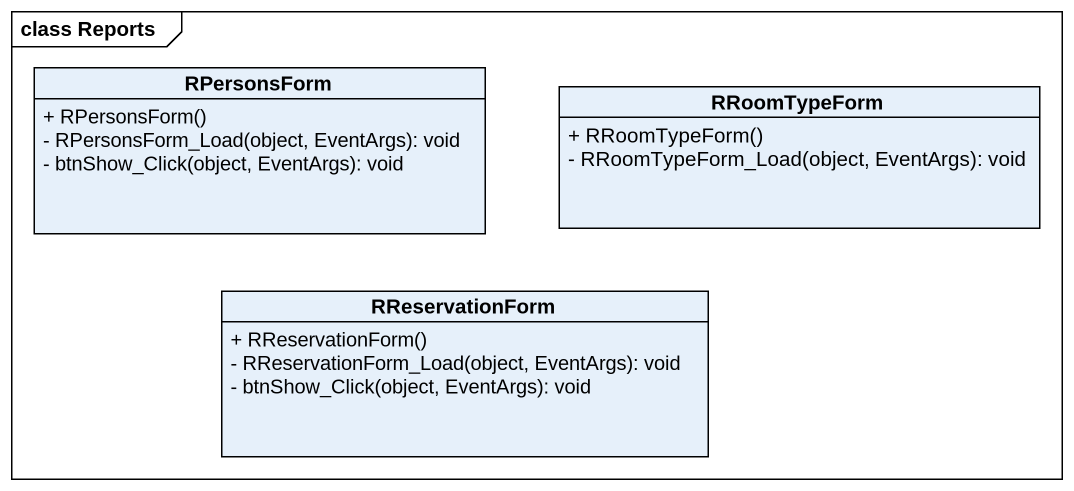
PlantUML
@startuml
mainframe class Reports
hide circle
hide empty members
skinparam classAttributeIconSize 0
class RPersonsForm {
  + RPersonsForm()
  - RPersonsForm_Load(object, EventArgs): void
  - btnShow_Click(object, EventArgs): void
}
class RRoomTypeForm {
  + RRoomTypeForm()
  - RRoomTypeForm_Load(object, EventArgs): void
}
class RReservationForm {
  + RReservationForm()
  - RReservationForm_Load(object, EventArgs): void
  - btnShow_Click(object, EventArgs): void
}
@enduml
